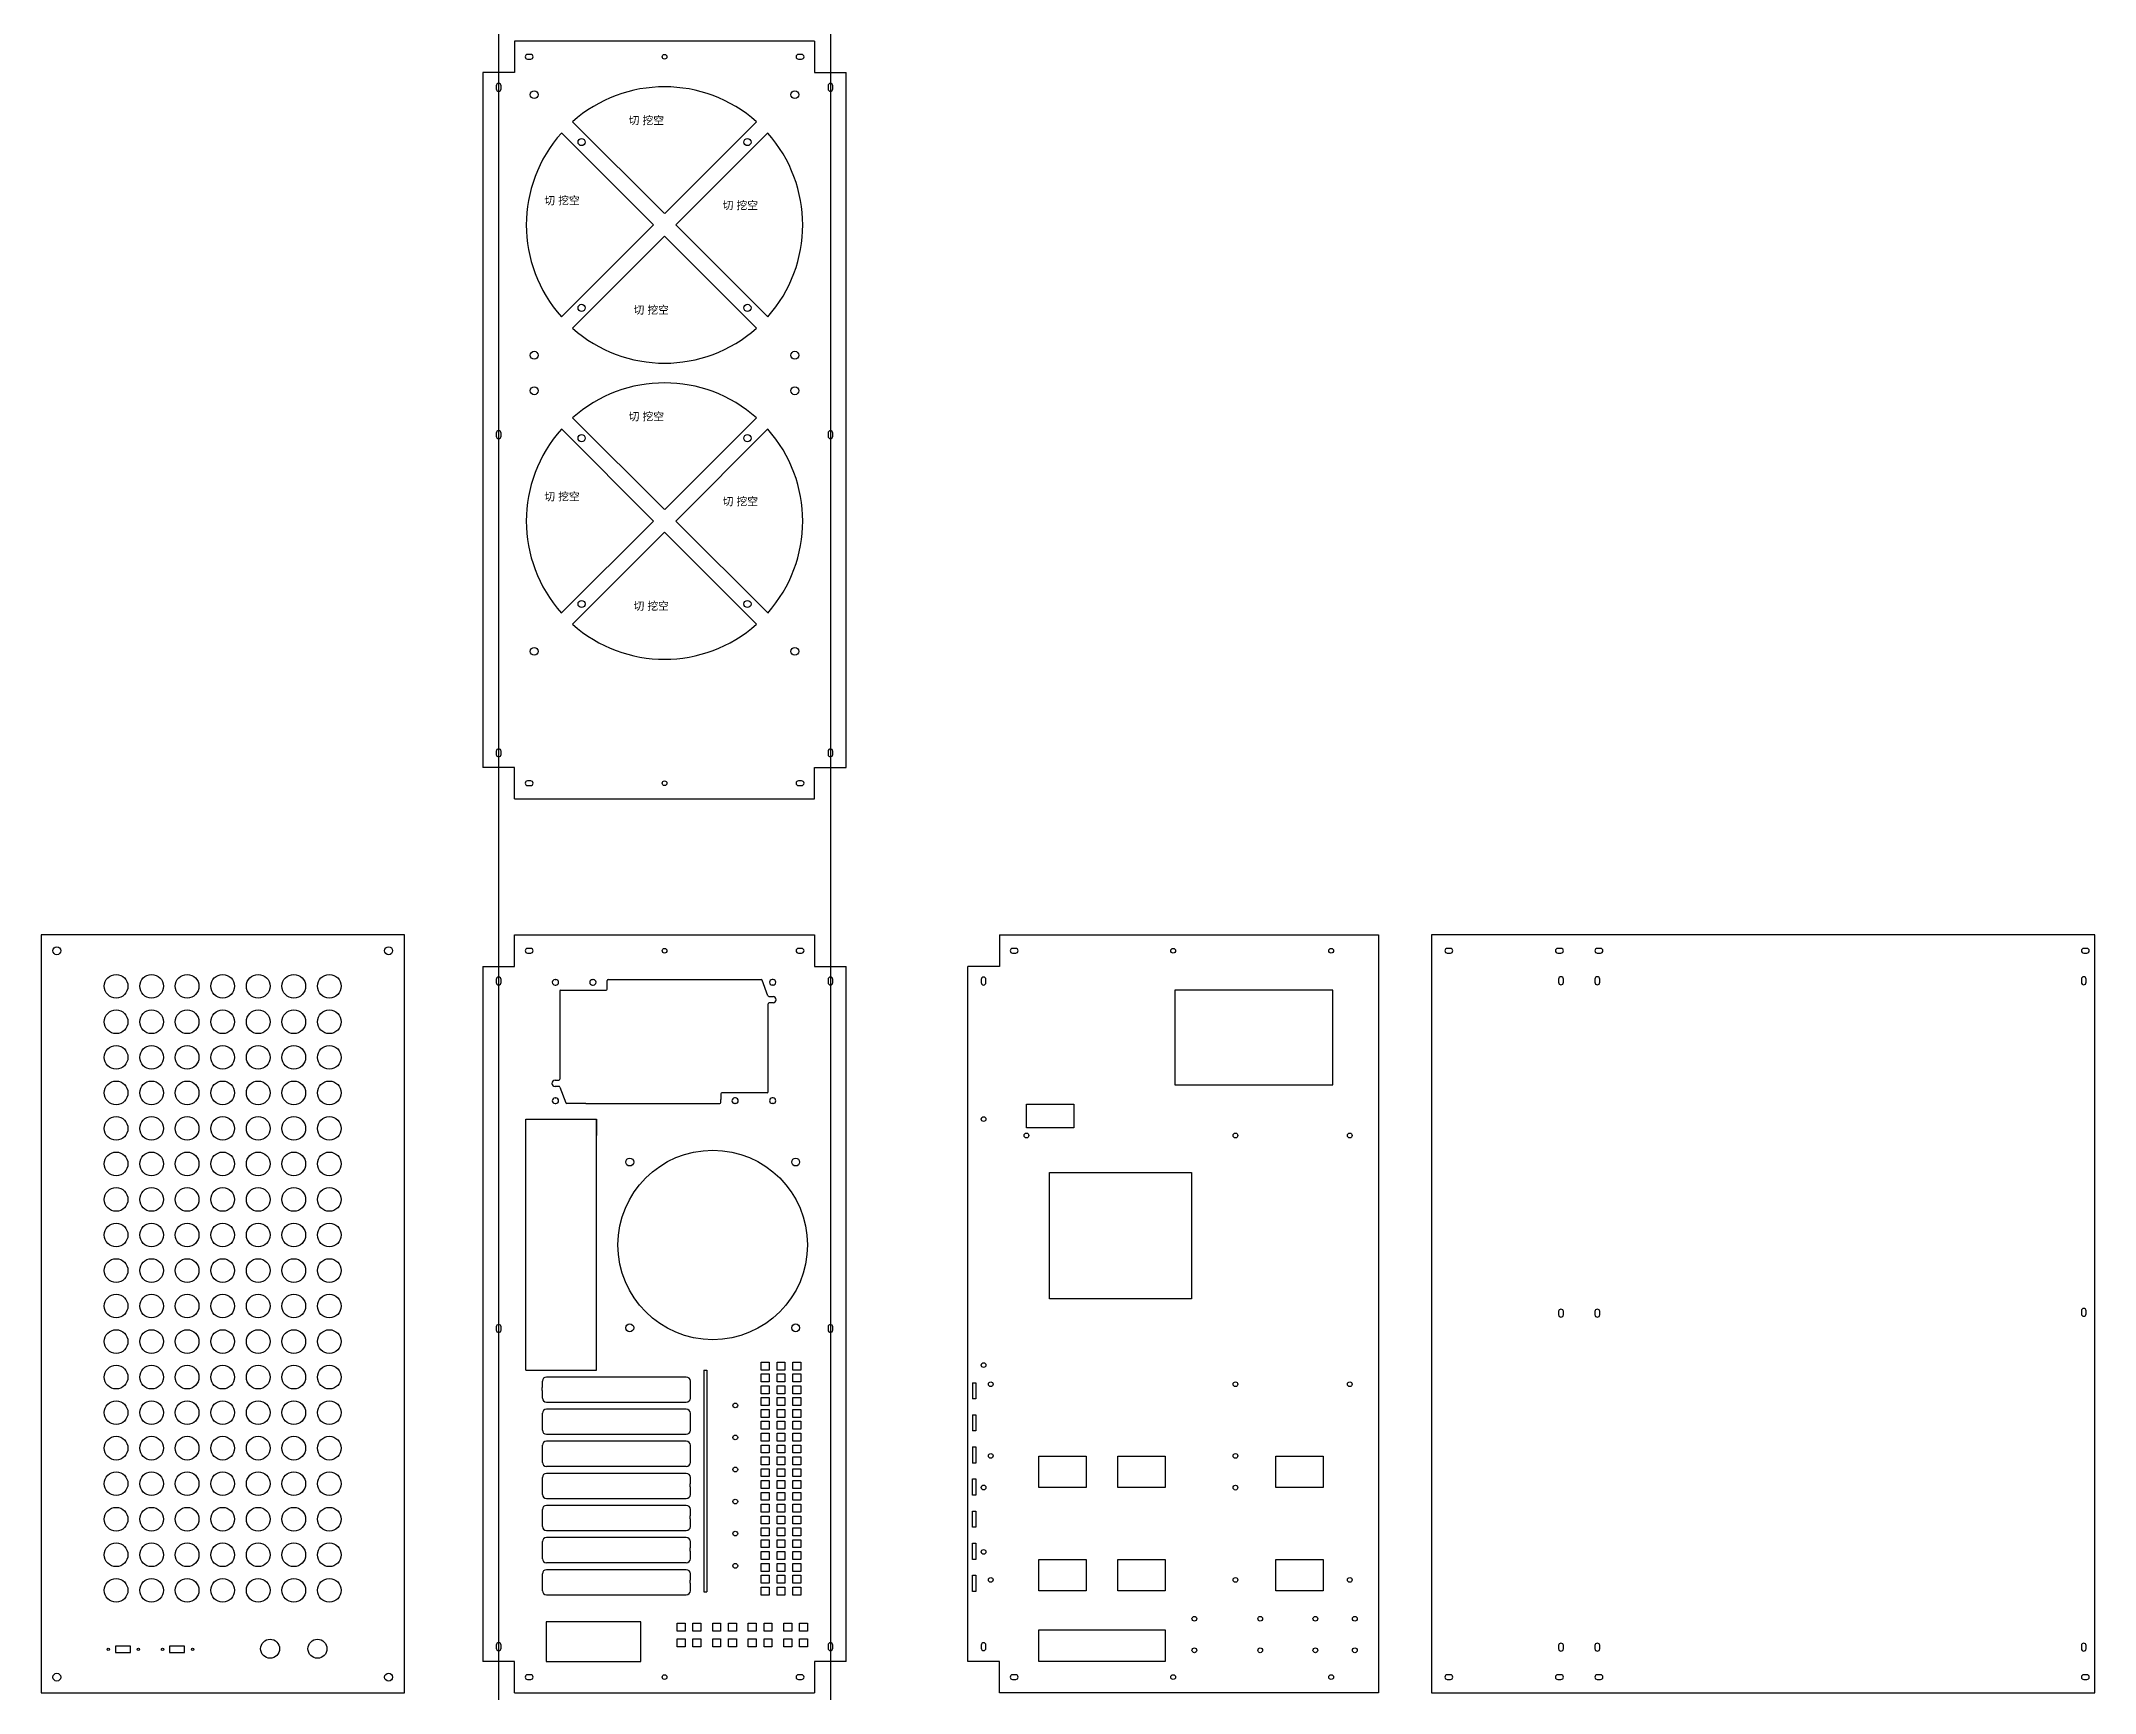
# Model space of a CAD drawing. Header units: inches. Extents: x 307 to 2515, y 391 to 2433.
# Drawn here: x 307 to 1607, y 1387 to 2433 of the extents above; entities that cross this region are included whole.
import ezdxf

# ---------------------------------------------------------------- set-up
doc = ezdxf.new("R2010")
doc.units = ezdxf.units.IN
doc.header["$MEASUREMENT"] = 0
doc.linetypes.add('SLD-Solid', pattern=[0])
doc.styles.get("Standard").update_dxf_attribs({"font": 'Arial.ttf'})

# ---------------------------------------------------------------- blocks, each defined once
blk = doc.blocks.new('*U4')
for points in [[(-12.5, 2.5), (-7.5, 2.5), (-7.5, -2.5), (-12.5, -2.5)], [(-2.5, 2.5), (2.5, 2.5), (2.5, -2.5), (-2.5, -2.5)], [(7.5, 2.5), (12.5, 2.5), (12.5, -2.5), (7.5, -2.5)]]:
    blk.add_lwpolyline(points, close=True)
blk = doc.blocks.new('*U5')
at = {"color": 0, "linetype": 'ByBlock', "lineweight": -2, "transparency": 16777216}
for p in [(0, 142.5), (0, 135), (0, 127.5), (0, 120), (0, 112.5), (0, 105), (0, 97.5), (0, 90), (0, 82.5), (0, 75), (0, 67.5), (0, 60), (0, 52.5), (0, 45), (0, 37.5), (0, 30), (0, 22.5), (0, 15), (0, 7.5), (0, 0)]:
    blk.add_blockref('*U4', p, dxfattribs=at)
blk = doc.blocks.new('*U6')
for points in [[(-7.5, 7.5), (-2.5, 7.5), (-2.5, 2.5), (-7.5, 2.5)], [(2.5, 7.5), (7.5, 7.5), (7.5, 2.5), (2.5, 2.5)], [(-7.5, -2.5), (-2.5, -2.5), (-2.5, -7.5), (-7.5, -7.5)], [(2.5, -2.5), (7.5, -2.5), (7.5, -7.5), (2.5, -7.5)]]:
    blk.add_lwpolyline(points, close=True)
blk = doc.blocks.new('*U7')
at = {"color": 0, "linetype": 'ByBlock', "lineweight": -2, "transparency": 16777216}
for p in [(0, 0), (22.5, 0), (45, 0), (67.5, 0)]:
    blk.add_blockref('*U6', p, dxfattribs=at)
blk = doc.blocks.new('*U8')
for centre in [(-67.5, 0), (-45, 0), (-22.5, 0), (0, 0), (22.5, 0), (45, 0), (67.5, 0)]:
    blk.add_circle(centre, 7.5)
blk = doc.blocks.new('*U9')
at = {"color": 0, "linetype": 'ByBlock', "lineweight": -2, "transparency": 16777216}
for p in [(0, 0), (0, -22.5), (0, -45), (0, -67.5), (0, -90), (0, -112.5), (0, -135), (0, -157.5), (0, -180), (0, -202.5), (0, -225), (0, -247.5), (0, -270), (0, -292.5), (0, -315), (0, -337.5), (0, -360), (0, -382.5)]:
    blk.add_blockref('*U8', p, dxfattribs=at)

msp = doc.modelspace()

# ---------------------------------------------------------------- linework, layer by layer
for p, q in [((796.6, 2433.1), (606.6, 2433.1)), ((586.6, 2413.1), (586.6, 1973.1)), ((816.6, 1973.1), (816.6, 2413.1)), ((643.4, 2381.9), (701.5, 2323.9)), ((701.8, 2323.9), (759.9, 2381.9)), ((694.6, 2316.6), (636.3, 2374.9)), ((766.9, 2374.9), (708.7, 2316.6)), ((636.3, 2258.4), (694.6, 2316.6)), ((708.7, 2316.6), (766.9, 2258.4)), ((701.6, 2309.6), (643.4, 2251.3)), ((759.9, 2251.3), (701.6, 2309.6)), ((694.6, 2129.1), (636.3, 2187.4)), ((643.4, 2194.4), (701.5, 2136.4)), ((701.8, 2136.4), (759.9, 2194.4)), ((766.9, 2187.4), (708.7, 2129.1)), ((636.3, 2070.9), (694.6, 2129.1)), ((701.6, 2122.1), (643.4, 2063.8)), ((759.9, 2063.8), (701.6, 2122.1)), ((708.7, 2129.1), (766.9, 2070.9)), ((606.6, 1953.1), (796.6, 1953.1)), ((606.6, 1867), (796.6, 1867)), ((913.6, 1867), (1153.6, 1867)), ((913.6, 1867), (913.6, 1847)), ((1153.6, 1867), (1153.6, 1387)), ((586.6, 1847), (586.6, 1407)), ((816.6, 1407), (816.6, 1847)), ((893.6, 1407), (893.6, 1847)), ((913.6, 1847), (893.6, 1847)), ((632.3, 1838.8), (632.8, 1838.8)), ((632.3, 1835.3), (632.8, 1835.3)), ((656, 1838.8), (656.5, 1838.8)), ((656, 1835.3), (656.5, 1835.3)), ((665.3, 1832.7), (665.3, 1838.1)), ((665.9, 1838.8), (762.8, 1838.8)), ((767.1, 1828.5), (763.5, 1838.4)), ((770.3, 1838.8), (769.8, 1838.8)), ((770.3, 1835.3), (769.8, 1835.3)), ((635.3, 1831.4), (635.3, 1775.7)), ((635.9, 1832), (664.6, 1832)), ((767.3, 1767.7), (767.3, 1823.4)), ((767.7, 1828), (770.3, 1828)), ((770.3, 1824), (767.9, 1824)), ((770.3, 1827.8), (770.3, 1828)), ((770.3, 1824.3), (770.3, 1824)), ((772, 1826), (772.3, 1826)), ((630.5, 1773), (630.3, 1773)), ((632.3, 1774.8), (632.3, 1775)), ((632.3, 1775), (634.6, 1775)), ((632.3, 1771.3), (632.3, 1771)), ((634.8, 1771), (632.3, 1771)), ((635.4, 1770.6), (639.1, 1760.7)), ((632.3, 1763.8), (632.8, 1763.8)), ((632.3, 1760.3), (632.8, 1760.3)), ((651.7, 1760.3), (639.7, 1760.3)), ((651.7, 1760.3), (736.6, 1760.3)), ((737.3, 1766.4), (737.3, 1762.7)), ((737.3, 1761), (737.3, 1762.7)), ((766.6, 1767), (737.9, 1767)), ((746.5, 1763.8), (746, 1763.8)), ((746.5, 1760.3), (746, 1760.3)), ((770.3, 1763.8), (769.8, 1763.8)), ((770.3, 1760.3), (769.8, 1760.3)), ((658.5, 1750.4), (658.5, 1740)), ((726.4, 1591.5), (726.4, 1451.1)), ((726.4, 1591.5), (728.4, 1591.5)), ((728.4, 1591.5), (728.4, 1451.1)), ((624.2, 1584.5), (624.2, 1580.5)), ((624.2, 1578.5), (624.2, 1580.5)), ((624.2, 1578.5), (624.2, 1573.7)), ((717.9, 1584.5), (717.9, 1578.5)), ((717.9, 1578.5), (717.9, 1573.7)), ((896.6, 1583.4), (898.6, 1583.4)), ((896.6, 1583.4), (896.6, 1573.2)), ((898.6, 1573.2), (896.6, 1573.2)), ((898.6, 1583.4), (898.6, 1573.2)), ((624.2, 1564.1), (624.2, 1560.1)), ((717.9, 1564.1), (717.9, 1560.1)), ((896.6, 1563.1), (898.6, 1563.1)), ((896.6, 1563.1), (896.6, 1552.9)), ((898.6, 1563.1), (898.6, 1552.9)), ((624.2, 1560.1), (624.2, 1558.1)), ((624.2, 1558.1), (624.2, 1553.4)), ((717.9, 1560.1), (717.9, 1553.4)), ((898.6, 1552.9), (896.6, 1552.9)), ((624.2, 1543.8), (624.2, 1539.8)), ((624.2, 1539.8), (624.2, 1537.8)), ((624.2, 1537.8), (624.2, 1533)), ((717.9, 1543.8), (717.9, 1533)), ((896.6, 1542.8), (898.6, 1542.8)), ((896.6, 1542.8), (896.6, 1532.6)), ((898.6, 1542.8), (898.6, 1532.6)), ((624.2, 1523.5), (624.2, 1519.5)), ((717.9, 1523.5), (717.9, 1519.5)), ((898.6, 1532.6), (896.6, 1532.6)), ((896.6, 1522.5), (898.6, 1522.5)), ((896.6, 1512.3), (896.6, 1522.5)), ((898.6, 1522.5), (898.6, 1512.3)), ((624.2, 1519.5), (624.2, 1517.5)), ((624.2, 1517.5), (624.2, 1512.7)), ((717.9, 1517.5), (717.9, 1519.5)), ((717.9, 1517.5), (717.9, 1512.7)), ((898.6, 1512.3), (896.6, 1512.3)), ((624.2, 1503.2), (624.2, 1499.2)), ((624.2, 1499.2), (624.2, 1497.2)), ((624.2, 1497.2), (624.2, 1492.4)), ((717.9, 1503.2), (717.9, 1499.2)), ((717.9, 1497.2), (717.9, 1499.2)), ((717.9, 1497.2), (717.9, 1492.4)), ((896.6, 1502.2), (898.6, 1502.2)), ((896.6, 1492), (896.6, 1502.2)), ((898.6, 1502.2), (898.6, 1492)), ((624.2, 1482.8), (624.2, 1478.8)), ((717.9, 1482.8), (717.9, 1478.8)), ((898.6, 1492), (896.6, 1492)), ((624.2, 1478.8), (624.2, 1476.8)), ((624.2, 1476.8), (624.2, 1472)), ((717.9, 1476.8), (717.9, 1478.8)), ((717.9, 1476.8), (717.9, 1472)), ((896.6, 1481.8), (898.6, 1481.8)), ((896.6, 1471.6), (896.6, 1481.8)), ((898.6, 1471.6), (896.6, 1471.6)), ((898.6, 1481.8), (898.6, 1471.6)), ((624.2, 1462.5), (624.2, 1458.5)), ((624.2, 1458.5), (624.2, 1456.5)), ((624.2, 1456.5), (624.2, 1451.7)), ((717.9, 1462.5), (717.9, 1458.5)), ((717.9, 1456.5), (717.9, 1458.5)), ((717.9, 1456.5), (717.9, 1451.7)), ((896.6, 1461.5), (898.6, 1461.5)), ((896.6, 1451.3), (896.6, 1461.5)), ((898.6, 1461.5), (898.6, 1451.3)), ((726.4, 1451.1), (728.4, 1451.1)), ((898.6, 1451.3), (896.6, 1451.3)), ((606.6, 1387), (796.6, 1387)), ((1153.6, 1387), (913.6, 1387))]:
    msp.add_line(p, q)
at = {"color": 7, "linetype": 'SLD-Solid'}
for p, q in [((613.8, 1591.3), (613.8, 1750.4)), ((613.8, 1750.4), (658.5, 1750.4)), ((658.5, 1591.3), (658.5, 1750.4)), ((613.8, 1591.3), (658.5, 1591.3)), ((715.4, 1587), (626.8, 1587)), ((626.8, 1571.1), (715.4, 1571.1)), ((715.4, 1566.7), (626.8, 1566.7)), ((626.8, 1550.8), (715.4, 1550.8)), ((715.4, 1546.4), (626.8, 1546.4)), ((626.8, 1530.5), (715.4, 1530.5)), ((715.4, 1526), (626.8, 1526)), ((626.8, 1510.2), (715.4, 1510.2)), ((715.4, 1505.7), (626.8, 1505.7)), ((626.8, 1489.8), (715.4, 1489.8)), ((715.4, 1485.4), (626.8, 1485.4)), ((626.8, 1469.5), (715.4, 1469.5)), ((715.4, 1465), (626.8, 1465)), ((626.8, 1449.2), (715.4, 1449.2))]:
    msp.add_line(p, q, dxfattribs=at)
for p in [(596.6, 2402.8), (806.6, 2402.8)]:
    msp.add_xline(p, (0, -1))
for points in [[(606.6, 2433.1), (606.6, 2413.1), (586.6, 2413.1)], [(796.6, 2433.1), (796.6, 2413.1), (816.6, 2413.1)], [(606.6, 1953.1), (606.6, 1973.1), (586.6, 1973.1)], [(796.6, 1953.1), (796.6, 1973.1), (816.6, 1973.1)], [(586.6, 1847), (606.6, 1847), (606.6, 1867)], [(796.6, 1867), (796.6, 1847), (816.6, 1847)], [(606.6, 1387), (606.6, 1407), (586.6, 1407)], [(816.6, 1407), (796.6, 1407), (796.6, 1387)], [(913.6, 1387), (913.6, 1407), (893.6, 1407)]]:
    msp.add_lwpolyline(points)
for points in [[(614.9, 2421.6), (616.9, 2421.6, 1), (616.9, 2424.6), (614.9, 2424.6, 1), (614.9, 2421.6, -1)], [(786.4, 2421.6), (788.4, 2421.6, 1), (788.4, 2424.6), (786.4, 2424.6, 1), (786.4, 2421.6, -1)], [(595.1, 2404.8), (595.1, 2402.8, 1), (598.1, 2402.8), (598.1, 2404.8, 1), (595.1, 2404.8, -1)], [(805.1, 2404.8), (805.1, 2402.8, 1), (808.1, 2402.8), (808.1, 2404.8, 1), (805.1, 2404.8, -1)], [(595.1, 2184.8), (595.1, 2182.8, 1), (598.1, 2182.8), (598.1, 2184.8, 1), (595.1, 2184.8, -1)], [(805.1, 2184.8), (805.1, 2182.8, 1), (808.1, 2182.8), (808.1, 2184.8, 1), (805.1, 2184.8, -1)], [(595.1, 1983.3), (595.1, 1981.3, 1), (598.1, 1981.3), (598.1, 1983.3, 1), (595.1, 1983.3, -1)], [(805.1, 1983.3), (805.1, 1981.3, 1), (808.1, 1981.3), (808.1, 1983.3, 1), (805.1, 1983.3, -1)], [(614.9, 1961.6), (616.9, 1961.6, 1), (616.9, 1964.6), (614.9, 1964.6, 1), (614.9, 1961.6, -1)], [(786.4, 1961.6), (788.4, 1961.6, 1), (788.4, 1964.6), (786.4, 1964.6, 1), (786.4, 1961.6, -1)], [(614.9, 1855.5), (616.9, 1855.5, 1), (616.9, 1858.5), (614.9, 1858.5, 1), (614.9, 1855.5, -1)], [(786.4, 1855.5), (788.4, 1855.5, 1), (788.4, 1858.5), (786.4, 1858.5, 1), (786.4, 1855.5, -1)], [(921.9, 1855.5), (923.9, 1855.5, 1), (923.9, 1858.5), (921.9, 1858.5, 1), (921.9, 1855.5, -1)], [(1197.1, 1855.5), (1199.1, 1855.5, 1), (1199.1, 1858.5), (1197.1, 1858.5, 1), (1197.1, 1855.5, -1)], [(1269.1, 1858.5), (1267.1, 1858.5, 1), (1267.1, 1855.5), (1269.1, 1855.5, 1), (1269.1, 1858.5, -1)], [(1292.1, 1855.5), (1294.1, 1855.5, 1), (1294.1, 1858.5), (1292.1, 1858.5, 1), (1292.1, 1855.5, -1)], [(1600, 1855.5), (1602, 1855.5, 1), (1602, 1858.5), (1600, 1858.5, 1), (1600, 1855.5, -1)], [(595.1, 1838.8), (595.1, 1836.8, 1), (598.1, 1836.8), (598.1, 1838.8, 1), (595.1, 1838.8, -1)], [(805.1, 1838.8), (805.1, 1836.8, 1), (808.1, 1836.8), (808.1, 1838.8, 1), (805.1, 1838.8, -1)], [(902.1, 1838.8), (902.1, 1836.8, 1), (905.1, 1836.8), (905.1, 1838.8, 1), (902.1, 1838.8, -1)], [(1267.6, 1839), (1267.6, 1837, 1), (1270.6, 1837), (1270.6, 1839, 1), (1267.6, 1839, -1)], [(1290.6, 1839), (1290.6, 1837, 1), (1293.6, 1837), (1293.6, 1839, 1), (1290.6, 1839, -1)], [(1598.5, 1839), (1598.5, 1837, 1), (1601.5, 1837), (1601.5, 1839, 1), (1598.5, 1839, -1)], [(1267.6, 1628.5), (1267.6, 1626.5, 1), (1270.6, 1626.5), (1270.6, 1628.5, 1), (1267.6, 1628.5, -1)], [(1290.6, 1628.5), (1290.6, 1626.5, 1), (1293.6, 1626.5), (1293.6, 1628.5, 1), (1290.6, 1628.5, -1)], [(1598.5, 1629), (1598.5, 1627, 1), (1601.5, 1627), (1601.5, 1629, 1), (1598.5, 1629, -1)], [(595.1, 1618.8), (595.1, 1616.8, 1), (598.1, 1616.8), (598.1, 1618.8, 1), (595.1, 1618.8, -1)], [(805.1, 1618.8), (805.1, 1616.8, 1), (808.1, 1616.8), (808.1, 1618.8, 1), (805.1, 1618.8, -1)], [(595.1, 1417.3), (595.1, 1415.3, 1), (598.1, 1415.3), (598.1, 1417.3, 1), (595.1, 1417.3, -1)], [(805.1, 1417.3), (805.1, 1415.3, 1), (808.1, 1415.3), (808.1, 1417.3, 1), (805.1, 1417.3, -1)], [(902.1, 1417.3), (902.1, 1415.3, 1), (905.1, 1415.3), (905.1, 1417.3, 1), (902.1, 1417.3, -1)], [(1267.6, 1417), (1267.6, 1415, 1), (1270.6, 1415), (1270.6, 1417, 1), (1267.6, 1417, -1)], [(1290.6, 1417), (1290.6, 1415, 1), (1293.6, 1415), (1293.6, 1417, 1), (1290.6, 1417, -1)], [(1598.5, 1417), (1598.5, 1415, 1), (1601.5, 1415), (1601.5, 1417, 1), (1598.5, 1417, -1)], [(614.9, 1395.5), (616.9, 1395.5, 1), (616.9, 1398.5), (614.9, 1398.5, 1), (614.9, 1395.5, -1)], [(786.4, 1395.5), (788.4, 1395.5, 1), (788.4, 1398.5), (786.4, 1398.5, 1), (786.4, 1395.5, -1)], [(921.9, 1395.5), (923.9, 1395.5, 1), (923.9, 1398.5), (921.9, 1398.5, 1), (921.9, 1395.5, -1)], [(1197.1, 1395.5), (1199.1, 1395.5, 1), (1199.1, 1398.5), (1197.1, 1398.5, 1), (1197.1, 1395.5, -1)], [(1267.1, 1395.5), (1269.1, 1395.5, 1), (1269.1, 1398.5), (1267.1, 1398.5, 1), (1267.1, 1395.5, -1)], [(1294.1, 1398.5), (1292.1, 1398.5, 1), (1292.1, 1395.5), (1294.1, 1395.5, 1), (1294.1, 1398.5, -1)], [(1602, 1398.5), (1600, 1398.5, 1), (1600, 1395.5), (1602, 1395.5, 1), (1602, 1398.5, -1)]]:
    msp.add_lwpolyline(points, format="xyb")
for points in [[(536.9, 1867), (306.9, 1867), (306.9, 1387), (536.9, 1387)], [(1187.1, 1387), (1607.1, 1387), (1607.1, 1867), (1187.1, 1867)], [(1024.6, 1772.1), (1124.6, 1772.1), (1124.6, 1832.1), (1024.6, 1832.1)], [(930.7, 1759.9), (960.7, 1759.9), (960.7, 1744.9), (930.7, 1744.9)], [(945.3, 1716.6), (1035.3, 1716.6), (1035.3, 1636.6), (945.3, 1636.6)], [(938.6, 1537), (968.6, 1537), (968.6, 1517), (938.6, 1517)], [(988.6, 1537), (1018.6, 1537), (1018.6, 1517), (988.6, 1517)], [(1088.6, 1537), (1118.6, 1537), (1118.6, 1517), (1088.6, 1517)], [(938.6, 1471.6), (968.6, 1471.6), (968.6, 1451.6), (938.6, 1451.6)], [(988.6, 1471.6), (1018.6, 1471.6), (1018.6, 1451.6), (988.6, 1451.6)], [(1088.6, 1471.6), (1118.6, 1471.6), (1118.6, 1451.6), (1088.6, 1451.6)], [(626.6, 1407), (686.6, 1407), (686.6, 1432), (626.6, 1432)], [(938.6, 1427), (1018.6, 1427), (1018.6, 1407), (938.6, 1407)], [(354, 1412.7), (363.5, 1412.7), (363.5, 1416.7), (354, 1416.7)], [(388.3, 1412.7), (397.8, 1412.7), (397.8, 1416.7), (388.3, 1416.7)]]:
    msp.add_lwpolyline(points, close=True)
for centre, radius in [((701.6, 2423.1), 1.5), ((619.1, 2399.1), 2.5), ((784.1, 2399.1), 2.5), ((649.1, 2369.1), 2.25), ((754.1, 2369.1), 2.25), ((649.1, 2264.1), 2.25), ((754.1, 2264.1), 2.25), ((619.1, 2234.1), 2.5), ((784.1, 2234.1), 2.5), ((619.1, 2211.6), 2.5), ((784.1, 2211.6), 2.5), ((649.1, 2181.6), 2.25), ((754.1, 2181.6), 2.25), ((649.1, 2076.6), 2.25), ((754.1, 2076.6), 2.25), ((619.1, 2046.6), 2.5), ((784.1, 2046.6), 2.5), ((701.6, 1963.1), 1.5), ((316.9, 1857), 2.5), ((526.9, 1857), 2.5), ((701.6, 1857), 1.5), ((1023.6, 1857), 1.5), ((1123.6, 1857), 1.5), ((903.6, 1750.4), 1.5), ((732.1, 1670.7), 60), ((930.7, 1740), 1.5), ((1063, 1740), 1.5), ((1135.4, 1740), 1.5), ((679.6, 1723.2), 2.5), ((784.6, 1723.2), 2.5), ((679.6, 1618.2), 2.5), ((784.6, 1618.2), 2.5), ((903.6, 1594.6), 1.5), ((908.1, 1582.5), 1.5), ((1063, 1582.5), 1.5), ((1135.4, 1582.5), 1.5), ((746.4, 1569.1), 1.5), ((746.4, 1548.8), 1.5), ((908.1, 1537.1), 1.5), ((1063, 1537.1), 1.5), ((746.4, 1528.5), 1.5), ((746.4, 1508.2), 1.5), ((903.6, 1517.1), 1.5), ((1063, 1517), 1.5), ((746.4, 1487.9), 1.5), ((903.6, 1476.3), 1.5), ((746.4, 1467.5), 1.5), ((908.1, 1458.6), 1.5), ((1063, 1458.6), 1.5), ((1135.4, 1458.6), 1.5), ((1037, 1434), 1.5), ((1078.7, 1434), 1.5), ((1113.6, 1434), 1.5), ((1138.6, 1434), 1.5), ((451.9, 1415), 6), ((481.9, 1415), 6), ((349.5, 1414.7), 0.75), ((368.5, 1414.7), 0.75), ((383.8, 1414.7), 0.75), ((402.8, 1414.7), 0.75), ((1037, 1414), 1.5), ((1078.7, 1414), 1.5), ((1113.6, 1414), 1.5), ((1138.6, 1414), 1.5), ((316.9, 1397), 2.5), ((526.9, 1397), 2.5), ((701.6, 1397), 1.5), ((1023.6, 1397), 1.5), ((1123.6, 1397), 1.5)]:
    msp.add_circle(centre, radius)
for centre, radius, start, end in [((701.6, 2316.6), 87.5, 48.2758, 131.7242), ((701.6, 2316.6), 87.5, 138.2758, 221.7242), ((701.6, 2316.6), 87.5, 318.2758, 41.7242), ((701.6, 2316.6), 87.5, 228.2758, 311.7242), ((701.6, 2129.1), 87.5, 48.2758, 131.7242), ((701.6, 2129.1), 87.5, 138.2758, 221.7242), ((701.6, 2129.1), 87.5, 318.2758, 41.7242), ((701.6, 2129.1), 87.5, 228.2758, 311.7242), ((632.3, 1837), 1.75, 90, 270), ((632.8, 1837), 1.75, 270, 90), ((656, 1837), 1.75, 90, 270), ((656.5, 1837), 1.75, 270, 90), ((665.9, 1838.1), 0.667, 90, 180), ((762.8, 1838.1), 0.667, 20.2438, 90), ((769.8, 1837), 1.75, 90, 270), ((770.3, 1837), 1.75, 270, 90), ((635.9, 1831.4), 0.667, 90, 180), ((664.6, 1832.7), 0.667, 270, 0), ((767.7, 1828.7), 0.667, 200.2438, 270), ((767.9, 1823.4), 0.667, 90, 180), ((770.3, 1826), 2, 270, 90), ((632.3, 1773), 2, 90, 270), ((634.6, 1775.7), 0.667, 270, 0), ((634.8, 1770.4), 0.667, 20.2438, 90), ((632.3, 1762), 1.75, 90, 270), ((632.8, 1762), 1.75, 270, 90), ((639.7, 1761), 0.667, 200.2438, 270), ((736.6, 1761), 0.667, 270, 0), ((737.9, 1766.4), 0.667, 90, 180), ((746, 1762), 1.75, 90, 270), ((746.5, 1762), 1.75, 270, 90), ((766.6, 1767.7), 0.667, 270, 0), ((769.8, 1762), 1.75, 90, 270), ((770.3, 1762), 1.75, 270, 90)]:
    msp.add_arc(centre, radius, start, end)
for centre, start, end in [((626.8, 1584.5), 90, 180), ((715.4, 1584.5), 0, 90), ((626.8, 1573.7), 180, 270), ((715.4, 1573.7), 270, 0), ((626.8, 1564.1), 90, 180), ((715.4, 1564.1), 0, 90), ((626.8, 1553.4), 180, 270), ((715.4, 1553.4), 270, 0), ((626.8, 1543.8), 90, 180), ((715.4, 1543.8), 0, 90), ((626.8, 1533), 180, 270), ((626.8, 1523.5), 90, 180), ((715.4, 1533), 270, 0), ((715.4, 1523.5), 0, 90), ((626.8, 1512.7), 180, 270), ((715.4, 1512.7), 270, 0), ((626.8, 1503.2), 90, 180), ((715.4, 1503.2), 0, 90), ((626.8, 1492.4), 180, 270), ((626.8, 1482.8), 90, 180), ((715.4, 1492.4), 270, 0), ((715.4, 1482.8), 0, 90), ((626.8, 1472), 180, 270), ((715.4, 1472), 270, 0), ((626.8, 1462.5), 90, 180), ((715.4, 1462.5), 0, 90), ((626.8, 1451.7), 180, 270), ((715.4, 1451.7), 270, 0)]:
    msp.add_arc(centre, 2.54, start, end, dxfattribs=at)

# ---------------------------------------------------------------- block references
for name, p in [('*U9', (421.9, 1834.5)), ('*U5', (775.3, 1451.5)), ('*U7', (717.1, 1423.7))]:
    msp.add_blockref(name, p)

# ---------------------------------------------------------------- texts
at = {"char_height": 5, "attachment_point": 1}
for insert in [(678.9, 2385.3), (625.5, 2334.6), (738.4, 2331.5), (682, 2265.3), (678.9, 2197.8), (625.5, 2147.1), (738.4, 2144), (682, 2077.8)]:
    msp.add_mtext_dynamic_manual_height_columns('{\\fArial Unicode MS|b0|i0|c134|p0;切 挖空}', width=44.447, gutter_width=1, heights=[11], dxfattribs=dict(at, insert=insert))

doc.saveas('drawing.dxf')
